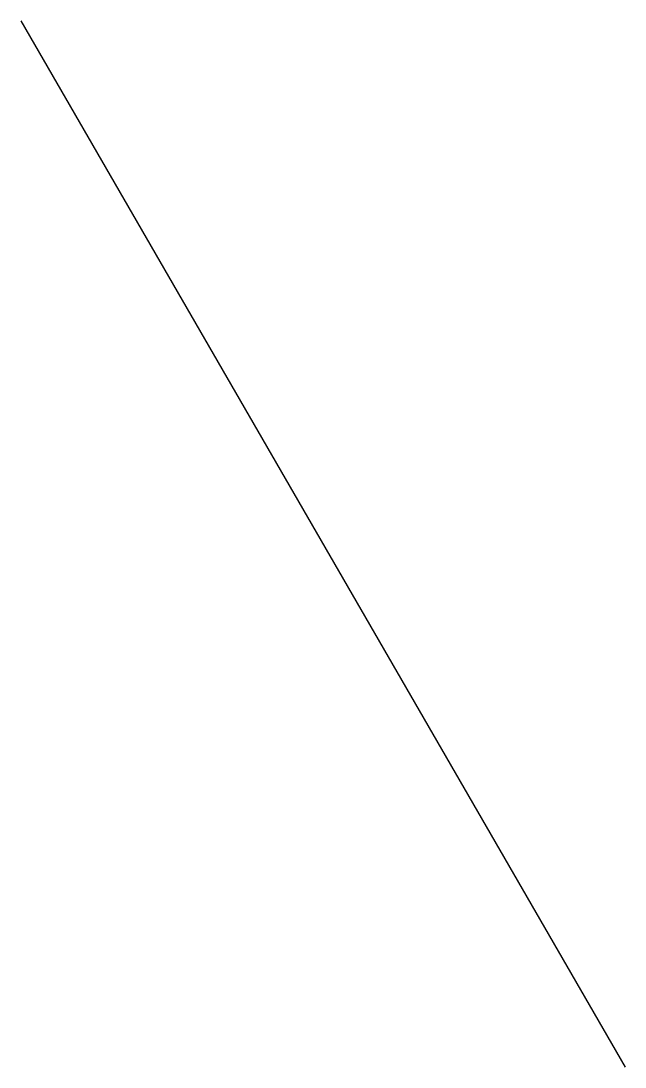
# Model space of a CAD drawing. Header units: millimetres. Extents: x 0 to 900, y 0 to 1559.
import ezdxf

# ---------------------------------------------------------------- set-up
doc = ezdxf.new("R2010")
doc.units = ezdxf.units.MM
doc.layers.add('Furniture_家具立面', color=4, linetype='Continuous')

# ---------------------------------------------------------------- blocks, each defined once
blk = doc.blocks.new('单扇平面门03（无开启线）')
blk.add_line((0, 1558.8), (900, 0))

msp = doc.modelspace()

# ---------------------------------------------------------------- block references
at = {"layer": 'Furniture_家具立面', "color": 4}
msp.add_blockref('单扇平面门03（无开启线）', (0, 0), dxfattribs=at)

doc.saveas('drawing.dxf')
